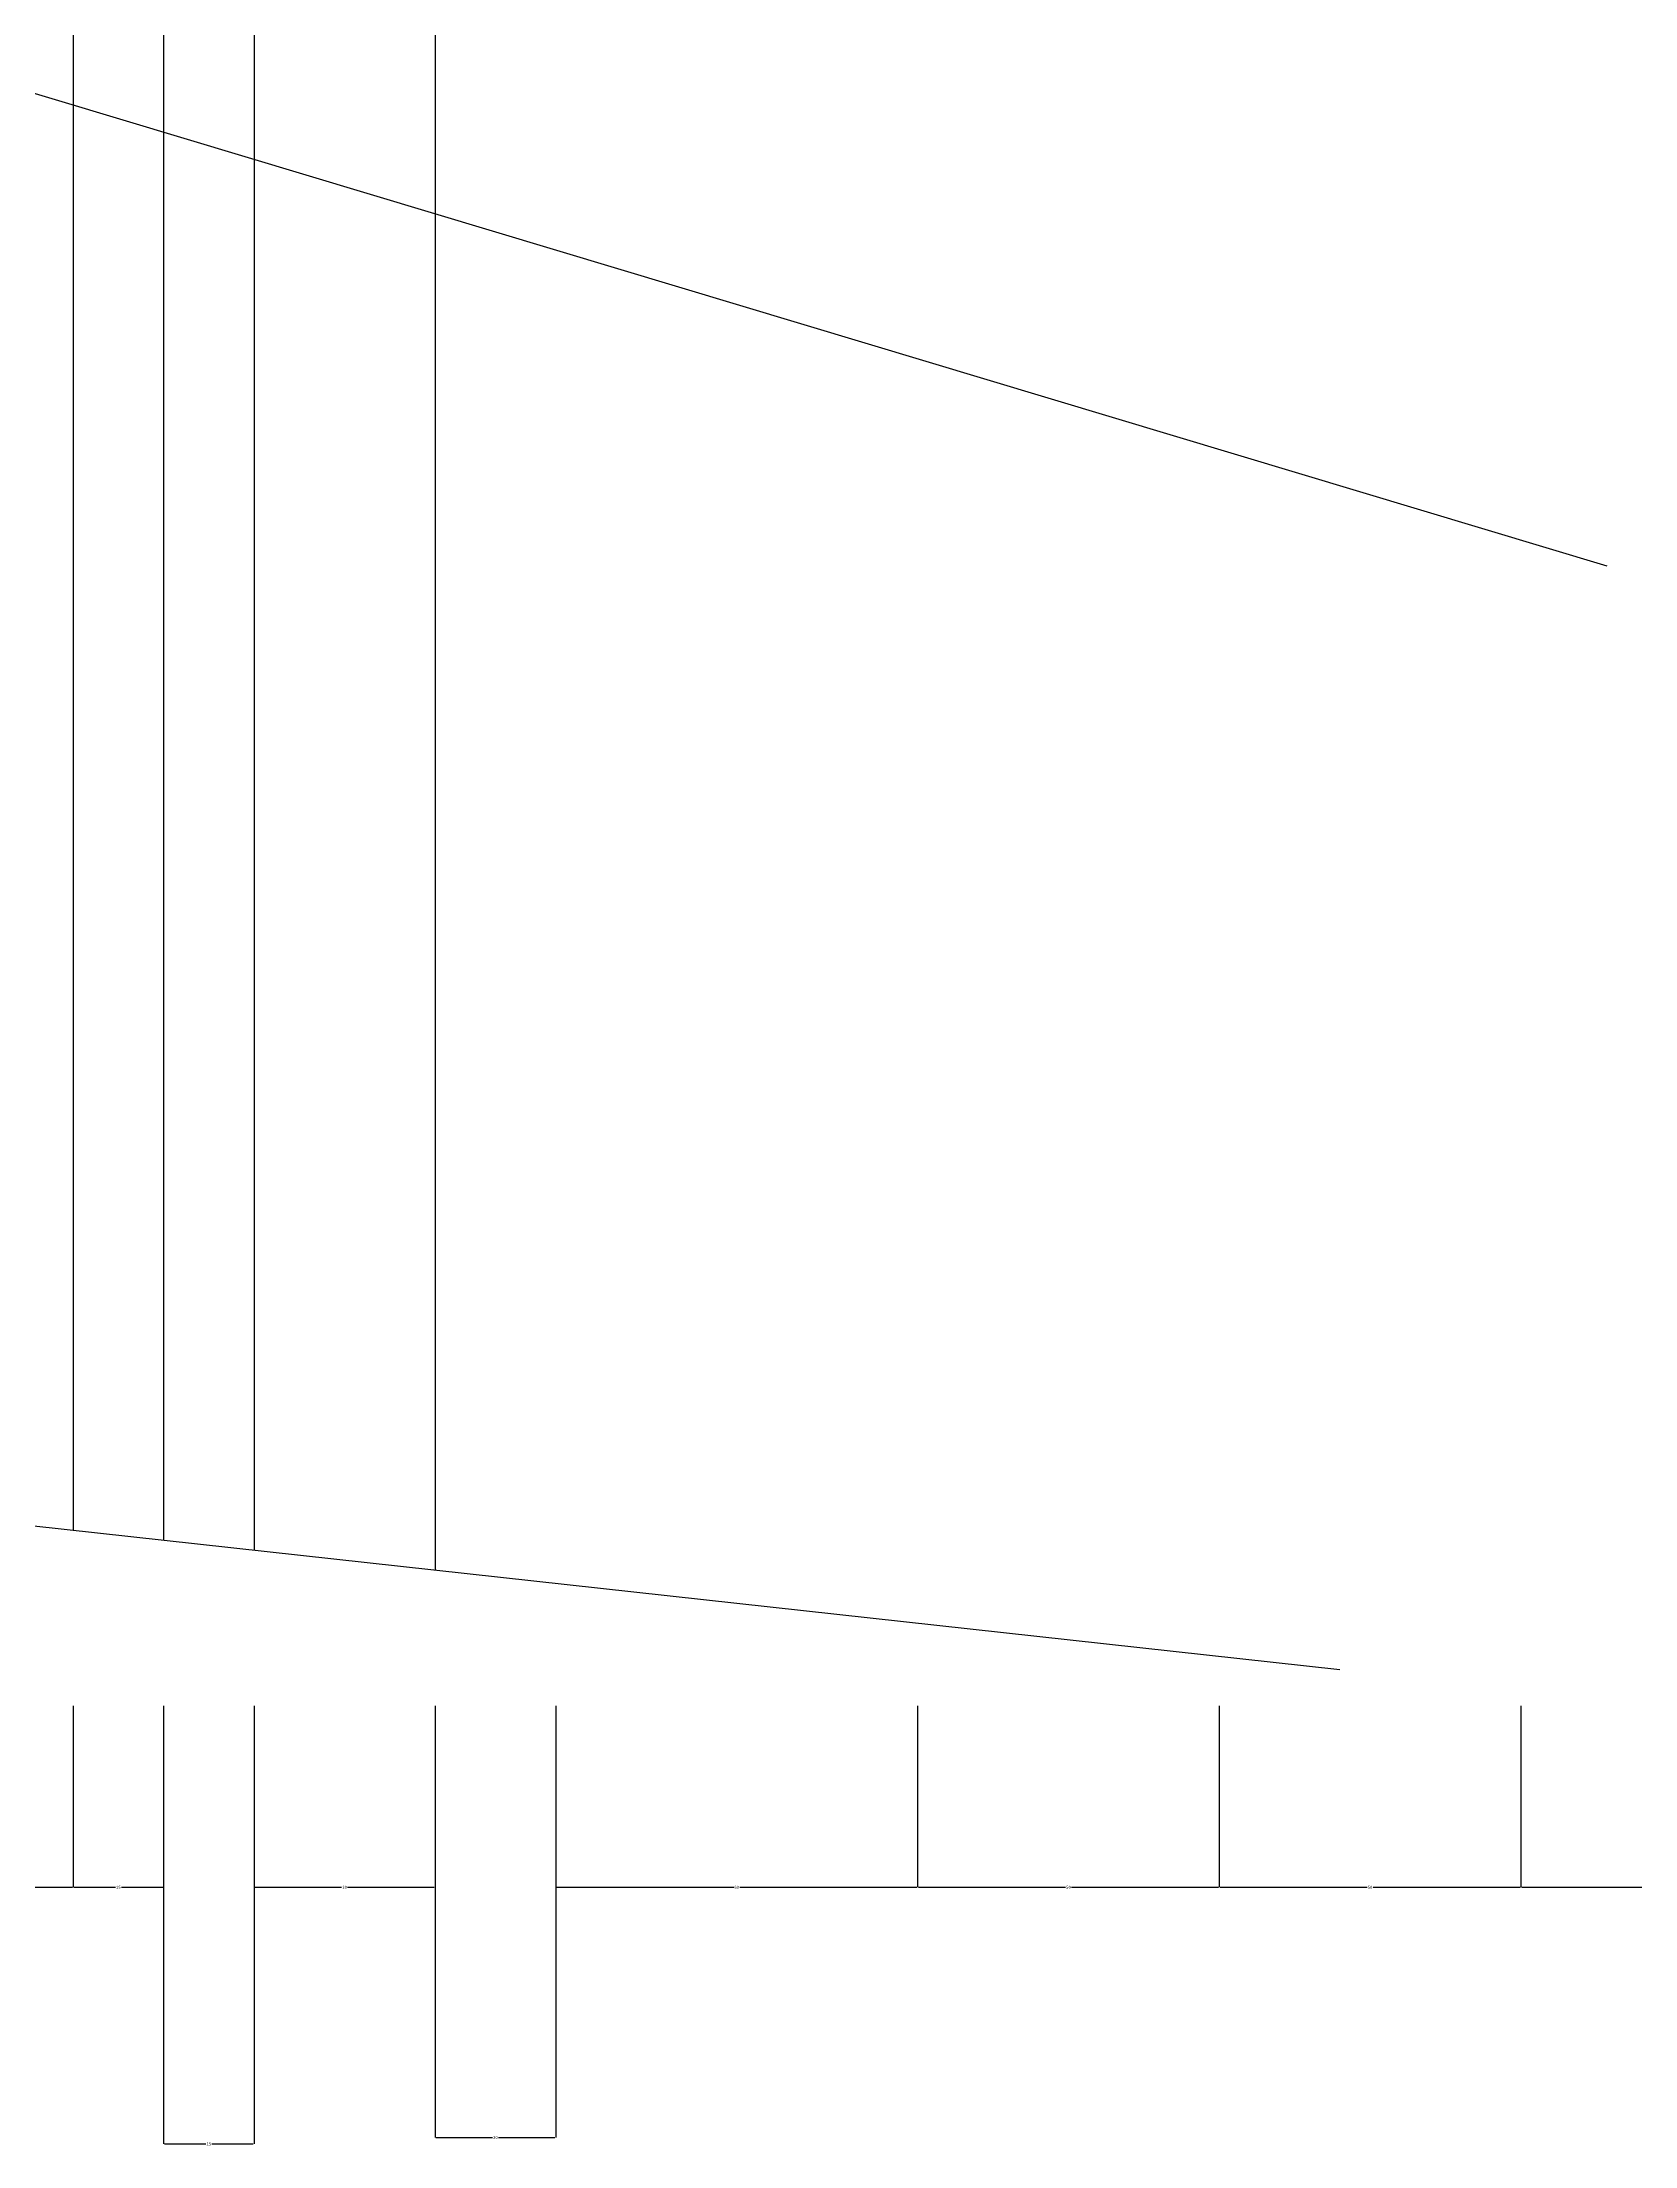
# Model space of a CAD drawing. Header units: metres. Extents: x 172 to 5375, y 420 to 6939.
# Drawn here: x 4334 to 4862, y 2860 to 3557 of the extents above; entities that cross this region are included whole.
import ezdxf

# ---------------------------------------------------------------- set-up
doc = ezdxf.new("R2010")
doc.units = ezdxf.units.M
for name, color, linetype in [('3', 3, 'Continuous'), ('4', 4, 'Continuous'), ('DIM', 3, 'Continuous')]:
    doc.layers.add(name, color=color, linetype=linetype)
doc.dimstyles.get("Standard").update_dxf_attribs({"dimtxt": 2.5, "dimasz": 2.5, "dimexe": 1.25, "dimexo": 0.625, "dimtad": 1, "dimcen": 2.5, "dimazin": 3, "dimtfac": 1, "dimtmove": 0, "dimatfit": 3})

# ---------------------------------------------------------------- blocks, each defined once
blk = doc.blocks.new('*D6')
for p, q in [((4224.32, 3005.97), (4224.32, 2945.79)), ((4344.32, 3005.97), (4344.32, 2945.79)), ((4224.57, 2945.79), (4283.32, 2945.79)), ((4285.32, 2945.79), (4344.07, 2945.79))]:
    blk.add_line(p, q)
at = {"layer": 'Defpoints'}
for p in [(4224.32, 3005.97), (4344.32, 3005.97), (4224.32, 2945.79)]:
    blk.add_point(p, dxfattribs=at)
at = {"layer": 'DIM', "insert": (4284.32, 2945.79), "char_height": 1, "attachment_point": 5}
blk.add_mtext('60', dxfattribs=at)
blk = doc.blocks.new('*D7')
for p, q in [((4344.32, 3005.97), (4344.32, 2945.79)), ((4374.32, 3005.97), (4374.32, 2945.79)), ((4344.57, 2945.79), (4358.32, 2945.79)), ((4360.32, 2945.79), (4374.07, 2945.79))]:
    blk.add_line(p, q)
at = {"layer": 'Defpoints'}
for p in [(4344.32, 3005.97), (4374.32, 3005.97), (4344.32, 2945.79)]:
    blk.add_point(p, dxfattribs=at)
at = {"layer": 'DIM', "insert": (4359.32, 2945.79), "char_height": 1, "attachment_point": 5}
blk.add_mtext('15', dxfattribs=at)
blk = doc.blocks.new('*D22')
for p, q in [((4624.32, 3005.97), (4624.32, 2945.79)), ((4724.32, 3005.97), (4724.32, 2945.79)), ((4624.57, 2945.79), (4673.32, 2945.79)), ((4675.32, 2945.79), (4724.07, 2945.79))]:
    blk.add_line(p, q)
at = {"layer": 'Defpoints'}
for p in [(4624.32, 3005.97), (4724.32, 3005.97), (4624.32, 2945.79)]:
    blk.add_point(p, dxfattribs=at)
at = {"layer": 'DIM', "insert": (4674.32, 2945.79), "char_height": 1, "attachment_point": 5}
blk.add_mtext('50', dxfattribs=at)
blk = doc.blocks.new('*D23')
for p, q in [((4724.32, 3005.97), (4724.32, 2945.79)), ((4824.32, 3005.97), (4824.32, 2945.79)), ((4724.57, 2945.79), (4773.32, 2945.79)), ((4775.32, 2945.79), (4824.07, 2945.79))]:
    blk.add_line(p, q)
at = {"layer": 'Defpoints'}
for p in [(4724.32, 3005.97), (4824.32, 3005.97), (4724.32, 2945.79)]:
    blk.add_point(p, dxfattribs=at)
at = {"layer": 'DIM', "insert": (4774.32, 2945.79), "char_height": 1, "attachment_point": 5}
blk.add_mtext('50', dxfattribs=at)
blk = doc.blocks.new('*D24')
for p, q in [((4404.32, 3005.97), (4404.32, 2945.79)), ((4464.32, 3005.97), (4464.32, 2945.79)), ((4404.57, 2945.79), (4433.32, 2945.79)), ((4435.32, 2945.79), (4464.07, 2945.79))]:
    blk.add_line(p, q)
at = {"layer": 'Defpoints'}
for p in [(4404.32, 3005.97), (4464.32, 3005.97), (4404.32, 2945.79)]:
    blk.add_point(p, dxfattribs=at)
at = {"layer": 'DIM', "insert": (4434.32, 2945.79), "char_height": 1, "attachment_point": 5}
blk.add_mtext('30', dxfattribs=at)
blk = doc.blocks.new('*D25')
for p, q in [((4504.32, 3005.97), (4504.32, 2945.79)), ((4624.32, 3005.97), (4624.32, 2945.79)), ((4504.57, 2945.79), (4563.32, 2945.79)), ((4565.32, 2945.79), (4624.07, 2945.79))]:
    blk.add_line(p, q)
at = {"layer": 'Defpoints'}
for p in [(4504.32, 3005.97), (4624.32, 3005.97), (4504.32, 2945.79)]:
    blk.add_point(p, dxfattribs=at)
at = {"layer": 'DIM', "insert": (4564.32, 2945.79), "char_height": 1, "attachment_point": 5}
blk.add_mtext('60', dxfattribs=at)
blk = doc.blocks.new('*D26')
for p, q in [((4374.32, 3005.97), (4374.32, 2860.7)), ((4404.32, 3005.97), (4404.32, 2860.7)), ((4374.57, 2860.7), (4388.32, 2860.7)), ((4390.32, 2860.7), (4404.07, 2860.7))]:
    blk.add_line(p, q)
at = {"layer": 'Defpoints'}
for p in [(4374.32, 3005.97), (4404.32, 3005.97), (4374.32, 2860.7)]:
    blk.add_point(p, dxfattribs=at)
at = {"layer": 'DIM', "insert": (4389.32, 2860.7), "char_height": 1, "attachment_point": 5}
blk.add_mtext('15', dxfattribs=at)
blk = doc.blocks.new('*D27')
for p, q in [((4464.32, 3005.97), (4464.32, 2862.81)), ((4504.32, 3005.97), (4504.32, 2862.81)), ((4464.57, 2862.81), (4483.32, 2862.81)), ((4485.32, 2862.81), (4504.07, 2862.81))]:
    blk.add_line(p, q)
at = {"layer": 'Defpoints'}
for p in [(4464.32, 3005.97), (4504.32, 3005.97), (4464.32, 2862.81)]:
    blk.add_point(p, dxfattribs=at)
at = {"layer": 'DIM', "insert": (4484.32, 2862.81), "char_height": 1, "attachment_point": 5}
blk.add_mtext('20', dxfattribs=at)
blk = doc.blocks.new('*D28')
for p, q in [((4824.32, 3005.97), (4824.32, 2945.79)), ((4944.32, 3005.97), (4944.32, 2945.79)), ((4824.57, 2945.79), (4883.32, 2945.79)), ((4885.32, 2945.79), (4944.07, 2945.79))]:
    blk.add_line(p, q)
at = {"layer": 'Defpoints'}
for p in [(4824.32, 3005.97), (4944.32, 3005.97), (4824.32, 2945.79)]:
    blk.add_point(p, dxfattribs=at)
at = {"layer": 'DIM', "insert": (4884.32, 2945.79), "char_height": 1, "attachment_point": 5}
blk.add_mtext('60', dxfattribs=at)

msp = doc.modelspace()

# ---------------------------------------------------------------- linework, layer by layer
at = {"layer": '3'}
for p, q in [((4404.32, 3774.65), (4404.32, 3057.57)), ((4374.32, 3654.65), (4374.32, 3060.88))]:
    msp.add_line(p, q, dxfattribs=at)
at = {"layer": '4'}
msp.add_line((4344.32, 3574.65), (4344.32, 3064.18), dxfattribs=at)
msp.add_lwpolyline([(4464.32, 4434.65), (4464.32, 3050.97)], dxfattribs=at)
at = {"layer": 'DIM'}
msp.add_line((3773.72, 3127), (4764.28, 3017.94), dxfattribs=at)

# ---------------------------------------------------------------- dimensions: what is measured, and where the dimension line sits
for base, p1, p2, text, picture, middle in [((4224.32, 2945.79), (4224.32, 3005.97), (4344.32, 3005.97), '60', '*D6', (4284.32, 2945.79)), ((4344.32, 2945.79), (4344.32, 3005.97), (4374.32, 3005.97), '15', '*D7', (4359.32, 2945.79)), ((4374.32, 2860.7), (4374.32, 3005.97), (4404.32, 3005.97), '15', '*D26', (4389.32, 2860.7)), ((4404.32, 2945.79), (4404.32, 3005.97), (4464.32, 3005.97), '30', '*D24', (4434.32, 2945.79)), ((4464.32, 2862.81), (4464.32, 3005.97), (4504.32, 3005.97), '20', '*D27', (4484.32, 2862.81)), ((4504.32, 2945.79), (4504.32, 3005.97), (4624.32, 3005.97), '60', '*D25', (4564.32, 2945.79)), ((4624.32, 2945.79), (4624.32, 3005.97), (4724.32, 3005.97), '50', '*D22', (4674.32, 2945.79)), ((4724.32, 2945.79), (4724.32, 3005.97), (4824.32, 3005.97), '50', '*D23', (4774.32, 2945.79)), ((4824.32, 2945.79), (4824.32, 3005.97), (4944.32, 3005.97), '60', '*D28', (4884.32, 2945.79))]:
    dim = msp.add_linear_dim(base=base, p1=p1, p2=p2, text=text, dimstyle='Standard', dxfattribs=at)
    dim.commit()
    dim.dimension.update_dxf_attribs({"geometry": picture, "text_midpoint": middle})

# ---------------------------------------------------------------- leaders
msp.add_leader([(4168.32, 3589.4), (4852.85, 3383.75)], dimstyle='Standard', dxfattribs=at)

doc.saveas('drawing.dxf')
